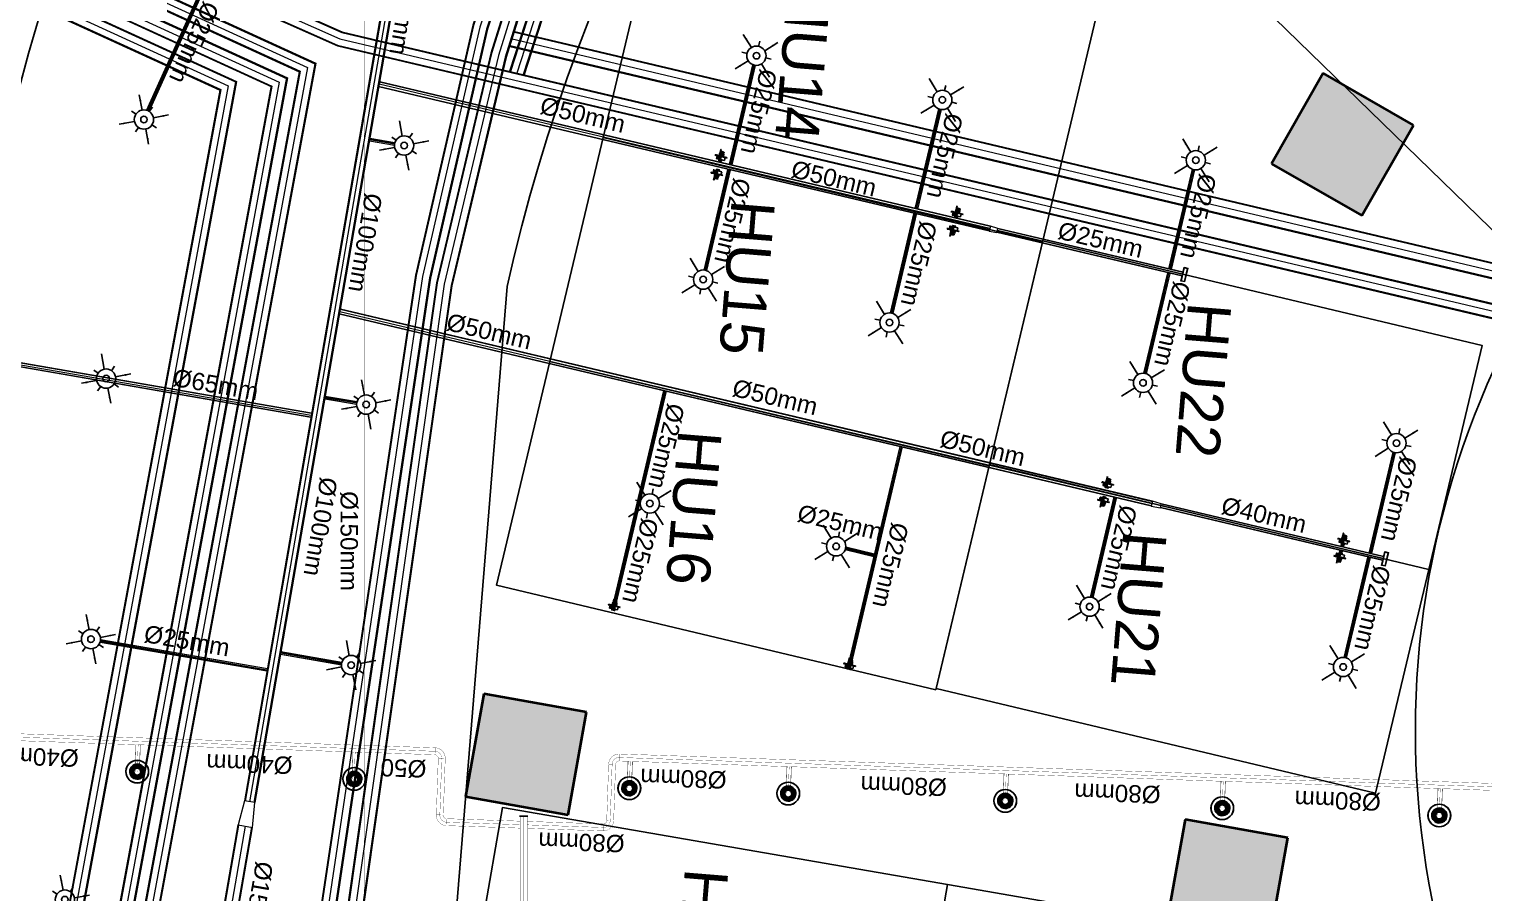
# Model space of a CAD drawing. Header units: inches. Extents: x 257070 to 799932, y -17980 to 269260.
# Drawn here: x 297744 to 314494, y 174707 to 184654 of the extents above; entities that cross this region are included whole.
import ezdxf

# ---------------------------------------------------------------- set-up
doc = ezdxf.new("R2010")
doc.units = ezdxf.units.IN
doc.header["$MEASUREMENT"] = 0
for name, color, linetype, lineweight in [('0-AES-DIM', 7, 'Continuous', 5), ('0-AES-F-SPRINKLER PIPE', 10, 'Continuous', 15), ('0-aes-FF-Sprinkler Header', 5, 'Continuous', 0), ('E--CONCRETE-4', 4, 'Continuous', 40), ('E--CONCRETE-SHADE', 253, 'Continuous', 20)]:
    doc.layers.add(name, color=color, linetype=linetype, lineweight=lineweight)
doc.layers.add('0-AES-F-HYDRANT PIPE', color=7, linetype='Continuous', lineweight=15, true_color=0xf57247)
for name, color, linetype in [('0-AES-F-SPRINKLER', 10, 'Continuous'), ('0-aes-ff Nozzel', 30, 'Continuous'), ('0-aes-water curtan pipe', 200, 'Continuous'), ('basement1_AP$0$A-_ROAD----_E-_-', 2, 'Continuous')]:
    doc.layers.add(name, color=color, linetype=linetype)
doc.layers.add('CORE - H', color=7, linetype='Continuous', true_color=0x8f7ed5)
doc.styles.get("Standard").update_dxf_attribs({"font": 'arial.ttf'})
doc.dimstyles.new('ISO-25', dxfattribs={"dimtxt": 2.5, "dimasz": 2.5, "dimexe": 1.25, "dimexo": 0.625, "dimtad": 1, "dimtxsty": 'Standard', "dimcen": 2.5, "dimadec": 0, "dimazin": 0, "dimtfac": 1, "dimtmove": 0, "dimatfit": 3, "dimfxl": 1, "dimarcsym": 0})

# ---------------------------------------------------------------- blocks, each defined once
blk = doc.blocks.new('A$C3CA070F1')
at = {"layer": '0-AES-F-SPRINKLER'}
h = blk.add_hatch(dxfattribs=at)
h.set_pattern_fill('ANSI31', color=3, scale=0.196883, angle=-34.2335, style=0)
h.set_pattern_definition([(100.766483, (49937.1607, 174049.7081), (1.474466316, 0.280375668), [])])
edge = h.paths.add_edge_path()
edge.add_line((-1, 85), (-1, 84))
edge.add_line((-1, 84), (-6, 84))
edge.add_ellipse((-7, 82), major_axis=(-1.42, -0.27), ratio=1, start_angle=257, end_angle=315)
edge.add_line((-8, 83), (-15, 72))
edge.add_ellipse((-12, 70), major_axis=(-4.25, -0.81), ratio=1, start_angle=-45, end_angle=45)
edge.add_line((-14, 66), (14, 47))
edge.add_line((14, 47), (13, 46))
edge.add_line((13, 46), (-15, 65))
edge.add_ellipse((-12, 70), major_axis=(-5.52, -1.05), ratio=1, start_angle=-45, end_angle=45, ccw=False)
edge.add_line((-16, 73), (-9, 84))
edge.add_ellipse((-7, 82), major_axis=(-2.69, -0.51), ratio=1, start_angle=257, end_angle=315, ccw=False)
edge.add_line((-6, 85), (-1, 85))
h = blk.add_hatch(dxfattribs=at)
h.set_pattern_fill('ANSI31', color=3, scale=0.196883, angle=-124.2335, style=0)
h.set_pattern_definition([(190.766483, (49937.1607, 174049.7081), (-0.280375668, 1.474466316), [])])
edge = h.paths.add_edge_path()
edge.add_line((-1, 54), (7, 48))
edge.add_line((7, 48), (8, 49))
edge.add_line((8, 49), (0, 55))
edge.add_ellipse((-2, 52), major_axis=(-0.69, 3.63), ratio=1, start_angle=315, end_angle=405)
edge.add_line((-6, 54), (-14, 41))
edge.add_ellipse((-11, 39), major_axis=(-0.69, 3.63), ratio=1, start_angle=45, end_angle=135)
edge.add_line((-13, 36), (-9, 33))
edge.add_ellipse((-10, 32), major_axis=(-0.27, 1.42), ratio=1, start_angle=225, end_angle=315, ccw=False)
edge.add_line((-9, 31), (-10, 30))
edge.add_line((-10, 30), (-8, 29))
edge.add_line((-8, 29), (-7, 30))
edge.add_ellipse((-10, 32), major_axis=(-3.3, -0.63), ratio=1, start_angle=135, end_angle=225)
edge.add_line((-8, 35), (-12, 38))
edge.add_ellipse((-11, 39), major_axis=(-1.75, -0.33), ratio=1, start_angle=-45, end_angle=45, ccw=False)
edge.add_line((-13, 40), (-4, 53))
edge.add_ellipse((-2, 52), major_axis=(-1.75, -0.33), ratio=1, start_angle=225, end_angle=315, ccw=False)
at = {"layer": '0-AES-F-SPRINKLER', "color": 3}
for p, q in [((-98, 39), (-97, 43)), ((-98, 38), (-98, 39)), ((-98, 39), (-98, 39)), ((-98, 39), (-98, 39)), ((-98, 37), (-98, 38)), ((-98, 38), (-98, 38)), ((-98, 38), (-98, 38)), ((-98, 38), (-98, 38)), ((-98, 38), (-98, 38)), ((-98, 38), (-98, 38)), ((-98, 38), (-98, 38)), ((-98, 38), (-98, 38)), ((-98, 38), (-98, 38)), ((-98, 38), (-98, 38)), ((-96, 37), (-98, 37)), ((-98, 37), (-98, 37)), ((-98, 37), (-98, 37)), ((-98, 37), (-98, 37)), ((-98, 37), (-98, 37)), ((-98, 37), (-98, 37)), ((-98, 37), (-98, 37)), ((-98, 37), (-98, 37)), ((-98, 37), (-98, 37)), ((-98, 37), (-98, 37)), ((-98, 37), (-98, 37)), ((-98, 37), (-98, 37)), ((-98, 37), (-98, 37)), ((-98, 37), (-98, 37)), ((-98, 37), (-98, 37)), ((-98, 37), (-98, 37)), ((-98, 37), (-98, 37)), ((-97, 37), (-98, 37)), ((-98, 37), (-98, 37)), ((-98, 37), (-98, 37)), ((-98, 37), (-98, 37)), ((-98, 37), (-98, 37)), ((-98, 37), (-98, 37)), ((-98, 37), (-98, 37)), ((-98, 37), (-98, 37)), ((-98, 37), (-98, 37)), ((-98, 37), (-98, 37)), ((-98, 37), (-98, 37)), ((-98, 37), (-98, 37)), ((-98, 37), (-98, 37)), ((-98, 37), (-98, 37)), ((-97, 45), (-79, 71)), ((-96, 40), (-97, 40)), ((-97, 40), (-97, 40)), ((-97, 40), (-97, 40)), ((-97, 40), (-97, 39)), ((-97, 39), (-97, 39)), ((-97, 39), (-97, 39)), ((-97, 39), (-97, 39)), ((-97, 39), (-97, 39)), ((-97, 39), (-97, 39)), ((-97, 39), (-97, 39)), ((-97, 39), (-97, 39)), ((-97, 39), (-97, 38)), ((-97, 38), (-97, 38)), ((-97, 38), (-97, 38)), ((-97, 38), (-97, 38)), ((-97, 38), (-97, 38)), ((-97, 38), (-97, 38)), ((-97, 38), (-97, 38)), ((-97, 38), (-97, 38)), ((-97, 38), (-97, 38)), ((-97, 38), (-97, 38)), ((-97, 38), (-97, 38)), ((-97, 38), (-97, 37)), ((-97, 37), (-97, 37)), ((-97, 37), (-97, 37)), ((-97, 37), (-97, 37)), ((-95, 46), (-96, 42)), ((-96, 42), (-96, 42)), ((-96, 42), (-96, 41)), ((-96, 41), (-96, 41)), ((-96, 41), (-96, 41)), ((-96, 41), (-96, 41)), ((-96, 41), (-96, 41)), ((-96, 41), (-96, 41)), ((-96, 41), (-96, 41)), ((-96, 41), (-96, 41)), ((-96, 41), (-96, 41)), ((-96, 41), (-96, 40)), ((-96, 40), (-96, 40)), ((-96, 40), (-96, 40)), ((-96, 40), (-96, 40)), ((-96, 40), (-96, 40)), ((-95, 37), (-96, 37)), ((-96, 37), (-96, 37)), ((-96, 37), (-96, 37)), ((-96, 37), (-96, 37)), ((-96, 37), (-96, 37)), ((-94, 38), (-95, 38)), ((-95, 38), (-95, 38)), ((-95, 38), (-95, 38)), ((-95, 38), (-95, 38)), ((-95, 38), (-95, 38)), ((-95, 38), (-95, 38)), ((-95, 38), (-95, 38)), ((-95, 38), (-95, 38)), ((-95, 38), (-95, 38)), ((-95, 38), (-95, 37)), ((-95, 37), (-95, 37)), ((-95, 37), (-95, 37)), ((-95, 37), (-95, 37)), ((-95, 37), (-95, 37)), ((-95, 37), (-95, 37)), ((-95, 37), (-95, 37)), ((-95, 37), (-95, 37)), ((-95, 37), (-95, 37)), ((-95, 37), (-95, 37)), ((-95, 37), (-95, 37)), ((-95, 37), (-95, 37)), ((-95, 37), (-95, 37)), ((-95, 37), (-95, 37)), ((-95, 37), (-95, 37)), ((-95, 37), (-95, 37)), ((-95, 37), (-95, 37)), ((-94, 88), (-93, 90)), ((-72, 73), (-94, 88)), ((-94, 43), (-94, 48)), ((-93, 43), (-94, 43)), ((-94, 43), (-94, 43)), ((-94, 43), (-94, 43)), ((-94, 43), (-94, 43)), ((-94, 43), (-94, 43)), ((-94, 43), (-94, 41)), ((-94, 43), (-94, 43)), ((-94, 43), (-94, 43)), ((-94, 43), (-94, 43)), ((-94, 43), (-94, 43)), ((-94, 43), (-94, 43)), ((-94, 43), (-94, 43)), ((-94, 43), (-94, 43)), ((-94, 43), (-94, 43)), ((-94, 43), (-94, 43)), ((-94, 43), (-94, 43)), ((-94, 43), (-94, 43)), ((-94, 41), (-94, 41)), ((-94, 41), (-94, 41)), ((-94, 41), (-94, 41)), ((-94, 41), (-94, 41)), ((-94, 41), (-94, 41)), ((-94, 41), (-94, 41)), ((-94, 41), (-94, 41)), ((-94, 41), (-94, 40)), ((-94, 40), (-94, 40)), ((-94, 40), (-94, 40)), ((-94, 40), (-94, 40)), ((-94, 40), (-94, 40)), ((-94, 40), (-94, 40)), ((-94, 40), (-94, 40)), ((-94, 40), (-94, 40)), ((-94, 40), (-94, 39)), ((-94, 39), (-94, 39)), ((-94, 39), (-94, 39)), ((-94, 39), (-94, 39)), ((-94, 39), (-94, 39)), ((-94, 39), (-94, 39)), ((-94, 39), (-94, 39)), ((-94, 39), (-94, 39)), ((-94, 39), (-94, 38)), ((-93, 90), (-59, 67)), ((-93, 47), (-93, 49)), ((-91, 47), (-93, 43)), ((-93, 46), (-93, 47)), ((-92, 46), (-93, 46)), ((-93, 46), (-93, 46)), ((-93, 46), (-93, 46)), ((-93, 46), (-93, 46)), ((-93, 46), (-93, 46)), ((-93, 46), (-93, 46)), ((-93, 46), (-93, 46)), ((-93, 46), (-93, 46)), ((-93, 46), (-93, 46)), ((-93, 46), (-93, 46)), ((-93, 46), (-93, 46)), ((-93, 46), (-93, 46)), ((-93, 46), (-93, 46)), ((-93, 46), (-93, 46)), ((-93, 46), (-93, 46)), ((-93, 46), (-93, 46)), ((-93, 46), (-93, 46)), ((-93, 46), (-93, 46)), ((-93, 46), (-93, 46)), ((-93, 46), (-93, 46)), ((-91, 42), (-93, 43)), ((-93, 43), (-93, 43)), ((-93, 43), (-93, 43)), ((-93, 43), (-93, 43)), ((-93, 43), (-93, 43)), ((-93, 43), (-93, 43)), ((-93, 43), (-93, 43)), ((-93, 43), (-93, 43)), ((-93, 43), (-93, 43)), ((-93, 43), (-93, 43)), ((-93, 43), (-93, 43)), ((-93, 43), (-93, 43)), ((-93, 43), (-93, 43)), ((-93, 43), (-93, 43)), ((-93, 43), (-93, 43)), ((-93, 43), (-93, 43)), ((-93, 43), (-93, 43)), ((-93, 43), (-93, 43)), ((-93, 43), (-93, 43)), ((-93, 43), (-93, 43)), ((-93, 43), (-93, 43)), ((-93, 43), (-93, 43)), ((-93, 43), (-93, 43)), ((-85, 66), (-92, 55)), ((-90, 50), (-92, 46)), ((-92, 46), (-92, 46)), ((-92, 46), (-92, 46)), ((-92, 46), (-92, 46)), ((-92, 46), (-92, 46)), ((-92, 46), (-92, 46)), ((-90, 47), (-91, 47)), ((-90, 43), (-91, 42)), ((-91, 42), (-91, 42)), ((-91, 42), (-91, 42)), ((-91, 42), (-91, 42)), ((-91, 42), (-91, 42)), ((-91, 42), (-91, 42)), ((-91, 42), (-91, 42)), ((-91, 42), (-91, 42)), ((-91, 42), (-91, 42)), ((-91, 42), (-91, 42)), ((-91, 42), (-91, 42)), ((-91, 42), (-91, 42)), ((-91, 42), (-91, 42)), ((-91, 42), (-91, 42)), ((-91, 42), (-91, 42)), ((-91, 42), (-91, 42)), ((-88, 57), (-90, 49)), ((-89, 54), (-90, 51)), ((-90, 50), (-90, 50)), ((-88, 47), (-90, 43)), ((-90, 47), (-88, 47)), ((-90, 43), (-90, 43)), ((-90, 43), (-90, 43)), ((-90, 43), (-90, 43)), ((-89, 55), (-89, 55)), ((-88, 46), (-88, 47)), ((-87, 59), (-87, 59)), ((-87, 59), (-87, 59)), ((-86, 57), (-87, 49)), ((-87, 49), (-83, 28)), ((-85, 58), (-85, 58)), ((-77, 43), (-85, 49)), ((-83, 28), (-60, 9)), ((-77, 70), (-82, 63)), ((-80, 66), (-82, 67)), ((-45, 31), (-81, -23)), ((-78, 63), (-80, 65)), ((-79, 71), (-77, 70)), ((-71, 26), (-79, 31)), ((-57, 13), (-79, 28)), ((-70, 64), (-78, 63)), ((-78, -29), (-40, 27)), ((-69, 55), (-75, 59)), ((-66, 54), (-74, 42)), ((-74, 42), (-71, 26)), ((-73, 44), (-71, 43)), ((-69, 47), (-72, 43)), ((-71, 43), (-70, 43)), ((-71, 26), (-55, 15)), ((-70, 43), (-66, 49)), ((-66, 50), (-68, 52)), ((-61, 65), (-67, 69)), ((-62, 66), (-67, 65)), ((-50, 57), (-66, 54)), ((-66, 49), (-66, 50)), ((-47, 28), (-63, 40)), ((-59, 67), (-61, 65)), ((-57, 67), (-60, 66)), ((-60, 44), (-42, 32)), ((-50, 57), (-58, 62)), ((-19, 46), (-57, 67)), ((-17, 37), (-55, 63)), ((-29, 42), (-50, 57)), ((-13, 9), (-45, 31)), ((-36, 42), (-44, 30)), ((-43, 33), (-35, 46)), ((-39, -30), (-13, 9)), ((-37, 25), (-28, 38)), ((-35, 41), (-36, 42)), ((-32, 32), (-35, 39)), ((-30, 52), (-16, 73)), ((-29, 20), (-17, 37)), ((-28, 38), (-26, 40)), ((-21, 32), (-28, 37)), ((-23, 16), (-12, 33)), ((-1, 26), (-23, -9)), ((-22, 15), (-12, 31)), ((-9, 32), (-21, 14)), ((2, 24), (-20, -11)), ((-20, -8), (-1, 22)), ((-17, 37), (-19, 46)), ((-19, 13), (-10, 29)), ((-7, 30), (-18, 12)), ((-17, 37), (-17, 37)), ((4, 22), (-17, -13)), ((-17, -10), (1, 20)), ((-16, 73), (-9, 84)), ((-16, 11), (-7, 27)), ((-8, 83), (-15, 72)), ((13, 46), (-15, 65)), ((-4, 28), (-15, 10)), ((-1, 84), (-14, 66)), ((-14, 66), (14, 47)), ((-6, 54), (-14, 41)), ((-12, 33), (-14, 33)), ((-14, -15), (7, 20)), ((-14, -12), (4, 18)), ((-13, 40), (-4, 53)), ((-13, 36), (-9, 33)), ((-13, 9), (-4, 24)), ((-2, 34), (-12, 41)), ((-8, 35), (-12, 38)), ((-12, 31), (-12, 33)), ((-9, 32), (-12, 31)), ((7, 16), (-11, -13)), ((-10, 29), (-9, 32)), ((-9, 31), (-10, 30)), ((-7, 30), (-10, 29)), ((-10, 30), (-8, 29)), ((9, 17), (-10, -14)), ((-9, -13), (9, 13)), ((-8, 29), (-7, 30)), ((8, 49), (-7, 27)), ((-7, 27), (-7, 30)), ((-4, 28), (-7, 27)), ((-6, 85), (-1, 85)), ((-1, 84), (-6, 84)), ((5, 44), (-5, 51)), ((-4, 24), (-4, 28)), ((-1, 26), (-4, 24)), ((-1, 85), (-1, 84)), ((-1, 54), (7, 48)), ((13, 46), (-1, 25)), ((-1, 22), (-1, 26)), ((2, 24), (-1, 22)), ((8, 49), (0, 55)), ((1, 20), (2, 24)), ((4, 22), (1, 20)), ((4, 18), (4, 22)), ((7, 20), (4, 18)), ((7, 48), (8, 49)), ((7, 16), (7, 20)), ((9, 17), (7, 16)), ((9, 15), (9, 17)), ((14, 47), (13, 46)), ((-82, -25), (-80, -30)), ((-80, -30), (-78, -29)), ((-66, -11), (-39, -30)), ((-23, -7), (-23, -9)), ((-23, -9), (-20, -8)), ((-20, -8), (-20, -11)), ((-20, -11), (-17, -10)), ((-17, -10), (-17, -13)), ((-17, -13), (-14, -12)), ((-14, -12), (-14, -15)), ((-14, -15), (-11, -13)), ((-11, -13), (-11, -14)), ((-11, -14), (-11, -14))]:
    blk.add_line(p, q, dxfattribs=at)
for centre, major_axis, start_param, end_param in [((-95, 43), (-0.41, 2.13), 0.784914, 1.034983), ((-95, 43), (-2.74, -0.52), -0.560204, -0.324923), ((-93, 46), (-0.51, 2.68), 0.787914, 1.247507), ((-93, 48), (-1.75, -0.33), -0.775969, -0.160442), ((-91, 54), (-0.29, 1.52), 0.785398, 2.356194), ((-92, 49), (-0.33, 1.74), 0.791774, 1.412986), ((-89, 55), (-0.103, 0.54), 0.916881, 1.969618), ((-93, 51), (-3.09, -0.59), 2.526084, 2.789089), ((-95, 50), (-5.72, -1.09), 2.374727, 2.798549), ((-91, 55), (-0.33, 1.74), 4.197625, 4.773282), ((-84, 57), (-3.79, -0.72), -0.784768, -0.363877), ((-93, 50), (-5.72, -1.09), 2.377207, 2.798549), ((-80, 54), (-1.57, 8.26), 0.010205, 0.785398), ((-84, 56), (-0.35, 1.85), 0.785501, 1.132999), ((-83, 65), (-1.52, -0.29), 3.926991, 5.497787), ((-80, 54), (-5.9, -1.12), 4.155645, 5.497787), ((-80, 54), (-8.26, -1.57), 4.155621, 4.722594), ((-75, 68), (-8.26, -1.57), 1.014052, 3.151797), ((-75, 63), (-2.79, -0.53), -0.113999, 0.093951), ((-75, 68), (-1.12, 5.9), 2.584882, 5.497787), ((-75, 46), (-0.53, 2.79), 2.356194, 3.926991), ((-75, 68), (-1.57, 8.26), 4.722594, 5.497787), ((-70, 53), (-2.79, -0.53), 2.356194, 3.926991), ((-65, 44), (-3.72, -0.71), -0.403281, 1.321745), ((-65, 44), (-0.71, 3.72), 4.96144, 6.686466), ((-65, 37), (-0.56, 2.96), 5.497794, 6.034125), ((-59, 47), (-2.96, -0.56), 0.24906, 0.785391), ((-60, 60), (-2.83, -0.54), 3.926991, 4.712389), ((-33, 40), (-0.45, 2.36), 0.803442, 1.867502), ((-30, 39), (-2.79, -0.53), 2.356194, 3.926991), ((-24, 39), (-0.53, 2.79), 5.497787, 7.068583), ((-12, 70), (-5.52, -1.05), -0.785398, 0.785398), ((-15, 35), (-0.54, 2.83), 0.785398, 3.403392), ((-12, 70), (-4.25, -0.81), -0.785398, 0.785398), ((-11, 39), (-0.69, 3.63), 0.785398, 2.356194), ((-11, 39), (-1.75, -0.33), -0.785398, 0.785398), ((-7, 82), (-2.69, -0.51), 4.485496, 5.497787), ((-10, 32), (-0.27, 1.42), 3.926991, 5.497787), ((-7, 82), (-1.42, -0.27), 4.485496, 5.497787), ((-10, 32), (-3.3, -0.63), 2.356194, 3.926991), ((-2, 52), (-0.69, 3.63), 5.497787, 7.068583), ((-2, 52), (-1.75, -0.33), 3.926991, 5.497787), ((6, 14), (-0.54, 2.83), 3.926991, 4.712389), ((-79, -24), (-0.51, 2.69), 0.785398, 1.797689), ((-11, -11), (-2.83, -0.54), 1.570796, 2.356194)]:
    blk.add_ellipse(centre, major_axis=major_axis, ratio=1, start_param=start_param, end_param=end_param, dxfattribs=at)
at = {"layer": '0-AES-F-SPRINKLER', "color": 3, "extrusion": (0, 0, -1)}
for centre, major_axis, start_param, end_param in [((-86, 47), (-0.53, 2.79), -0.113999, 0.785398), ((-77, 34), (-0.54, 2.83), 3.926991, 4.712389)]:
    blk.add_ellipse(centre, major_axis=major_axis, ratio=1, start_param=start_param, end_param=end_param, dxfattribs=at)
blk = doc.blocks.new('*U702')
at = {"layer": '0-AES-F-SPRINKLER PIPE', "color": 200, "lineweight": 30, "const_width": 2.67}
for points in [[(-1770300, 101071), (-1770300, 87523)], [(-1770220, 101071), (-1770220, 87523)]]:
    blk.add_lwpolyline(points, dxfattribs=at)
at = {"layer": '0-AES-F-SPRINKLER PIPE', "color": 252, "lineweight": 30, "const_width": 2.67}
blk.add_lwpolyline([(-1770260, 101071), (-1770260, 87523)], dxfattribs=at)
blk = doc.blocks.new('*U701')
at = {"layer": '0-aes-FF-Sprinkler Header', "color": 1, "const_width": 5}
for points in [[(12087231, -3664419), (12087541, -3664419)], [(12087231, -3664469), (12087541, -3664469)]]:
    blk.add_lwpolyline(points, dxfattribs=at)
at = {"layer": '0-aes-FF-Sprinkler Header', "color": 8, "const_width": 2}
blk.add_lwpolyline([(12087231, -3664444), (12087541, -3664444)], dxfattribs=at)
blk = doc.blocks.new('Nozzel')
at = {"transparency": 33554585}
h = blk.add_hatch(color=30, dxfattribs=at)
h.dxf.hatch_style = 1
edge = h.paths.add_edge_path()
edge.add_ellipse((-1664094, 224269), major_axis=(0.9, 87), ratio=1, start_angle=0, end_angle=360)
edge = h.paths.add_edge_path(flags=16)
edge.add_arc((-1664094, 224269), 40, 0, 360)
blk.add_circle((-1664094, 224269), 40)
at = {"layer": '0-AES-F-SPRINKLER', "color": 13}
blk.add_circle((-1664094, 224269), 131, dxfattribs=at)
for major_axis, start_param, end_param in [((1, 130), 1.575618, 7.858803), ((0.9, 87), 1.580914353715009, 7.864099660894595)]:
    blk.add_ellipse((-1664094, 224269), major_axis=major_axis, ratio=1, start_param=start_param, end_param=end_param, dxfattribs=at)
at = {"layer": '0-AES-F-SPRINKLER PIPE', "lineweight": 30, "rotation": 180}
blk.add_blockref('*U701', (10423137, -3440175), dxfattribs=at)
blk = doc.blocks.new('*U768')
at = {"layer": '0-AES-F-SPRINKLER PIPE', "color": 200, "lineweight": 30, "const_width": 2.67}
for points in [[(-1770300, 102078), (-1770300, 101229)], [(-1770220, 102078), (-1770220, 101229)]]:
    blk.add_lwpolyline(points, dxfattribs=at)
at = {"layer": '0-AES-F-SPRINKLER PIPE', "color": 252, "lineweight": 30, "const_width": 2.67}
blk.add_lwpolyline([(-1770260, 102078), (-1770260, 101229)], dxfattribs=at)
blk = doc.blocks.new('*U713')
at = {"layer": '0-AES-F-SPRINKLER PIPE', "color": 200, "lineweight": 30, "const_width": 2.67}
for points in [[(-1770300, 101881), (-1770300, 101230)], [(-1770220, 101881), (-1770220, 101230)]]:
    blk.add_lwpolyline(points, dxfattribs=at)
at = {"layer": '0-AES-F-SPRINKLER PIPE', "color": 252, "lineweight": 30, "const_width": 2.67}
blk.add_lwpolyline([(-1770260, 101881), (-1770260, 101230)], dxfattribs=at)
blk = doc.blocks.new('A$C3B671B2F')
at = {"layer": '0-AES-F-SPRINKLER PIPE', "color": 200, "lineweight": 30, "const_width": 2.67}
for points in [[(1, 1, -0.414214), (121, 121, -0.414214)], [(81, 1, -0.414214), (121, 41, -0.414214)]]:
    blk.add_lwpolyline(points, format="xyb", dxfattribs=at)
for points in [[(81, 1), (1, 1)], [(121, 41), (121, 121)]]:
    blk.add_lwpolyline(points, dxfattribs=at)
at = {"layer": '0-AES-F-SPRINKLER PIPE', "color": 252, "lineweight": 30, "const_width": 2.67}
blk.add_lwpolyline([(41, 1, -0.414214), (121, 81)], format="xyb", dxfattribs=at)
blk = doc.blocks.new('*U704')
at = {"layer": '0-AES-F-SPRINKLER PIPE', "color": 200, "lineweight": 30, "const_width": 2.67}
for points in [[(-1770300, 101881), (-1770300, 101230)], [(-1770220, 101881), (-1770220, 101230)]]:
    blk.add_lwpolyline(points, dxfattribs=at)
at = {"layer": '0-AES-F-SPRINKLER PIPE', "color": 252, "lineweight": 30, "const_width": 2.67}
blk.add_lwpolyline([(-1770260, 101881), (-1770260, 101230)], dxfattribs=at)
blk = doc.blocks.new('*U714')
at = {"layer": '0-AES-F-SPRINKLER PIPE', "color": 200, "lineweight": 30, "const_width": 2.67}
for points in [[(-1770300, 101002), (-1770300, 58213)], [(-1770220, 101002), (-1770220, 58213)]]:
    blk.add_lwpolyline(points, dxfattribs=at)
at = {"layer": '0-AES-F-SPRINKLER PIPE', "color": 252, "lineweight": 30, "const_width": 2.67}
blk.add_lwpolyline([(-1770260, 101002), (-1770260, 58213)], dxfattribs=at)
blk = doc.blocks.new('*U761')
at = {"layer": '0-AES-F-SPRINKLER PIPE', "color": 200, "lineweight": 30, "const_width": 2.67}
for points in [[(-1770300, 105094), (-1770300, -19030)], [(-1770220, 105094), (-1770220, -19030)]]:
    blk.add_lwpolyline(points, dxfattribs=at)
at = {"layer": '0-AES-F-SPRINKLER PIPE', "color": 252, "lineweight": 30, "const_width": 2.67}
blk.add_lwpolyline([(-1770260, 105094), (-1770260, -19030)], dxfattribs=at)
blk = doc.blocks.new('*U766')
at = {"layer": '0-AES-F-SPRINKLER PIPE', "color": 200, "lineweight": 30, "const_width": 2.67}
for points in [[(-1770300, 109803), (-1770300, 100475)], [(-1770220, 109803), (-1770220, 100475)]]:
    blk.add_lwpolyline(points, dxfattribs=at)
at = {"layer": '0-AES-F-SPRINKLER PIPE', "color": 252, "lineweight": 30, "const_width": 2.67}
blk.add_lwpolyline([(-1770260, 109803), (-1770260, 100475)], dxfattribs=at)
blk = doc.blocks.new('*U769')
at = {"layer": '0-AES-F-SPRINKLER PIPE', "color": 200, "lineweight": 30, "const_width": 2.67}
for points in [[(-1770300, 102078), (-1770300, 101202)], [(-1770220, 102078), (-1770220, 101202)]]:
    blk.add_lwpolyline(points, dxfattribs=at)
at = {"layer": '0-AES-F-SPRINKLER PIPE', "color": 252, "lineweight": 30, "const_width": 2.67}
blk.add_lwpolyline([(-1770260, 102078), (-1770260, 101202)], dxfattribs=at)
blk = doc.blocks.new('*U603')
at = {"layer": '0-AES-F-SPRINKLER'}
for p, q in [((171672, 56809), (171672, 56871)), ((171562, 56699), (171500, 56699)), ((171783, 56699), (171845, 56699)), ((171672, 56588), (171672, 56526))]:
    blk.add_line(p, q, dxfattribs=at)
for radius in [111, 37.8]:
    blk.add_circle((171672, 56699), radius, dxfattribs=at)
at = {"layer": '0-AES-F-SPRINKLER PIPE'}
for points, override in [([(171468, 56903), (171594, 56777)], {"dimasz": 70, "dimtad": 0, "dimfxl": 13, "dimarcsym": 1}), ([(171877, 56903), (171751, 56777)], {"dimasz": 70, "dimtad": 0, "dimfxl": 13, "dimarcsym": 1}), ([(171468, 56494), (171594, 56620)], {"dimasz": 70, "dimtad": 0, "dimfxl": 13, "dimarcsym": 1}), ([(171877, 56494), (171751, 56620)], {"dimasz": 70, "dimgap": 0.625, "dimtad": 0, "dimfxl": 13, "dimarcsym": 1})]:
    blk.add_leader(points, dimstyle='ISO-25', override=override, dxfattribs=at)

msp = doc.modelspace()

# ---------------------------------------------------------------- hatches: boundary and pattern name
at = {"layer": 'E--CONCRETE-SHADE', "ltscale": 3.5}
h = msp.add_hatch(color=8, dxfattribs=at)
h.dxf.hatch_style = 1
h.paths.add_polyline_path([(307193.4, 203549.4), (308218.3, 204173.6), (307594.1, 205198.5), (306569.2, 204574.2)])
h.paths.add_polyline_path([(300217.8, 199348.8), (301077, 198511.2), (301914.7, 199370.5), (301055.4, 200208.1)])
h.paths.add_polyline_path([(295368.8, 192633.7), (296410.6, 192038.3), (297006, 193080.2), (295964.1, 193675.6)])
h.paths.add_polyline_path([(293555.9, 184590.6), (293860.7, 185751.2), (292700.1, 186056), (292395.3, 184895.4)])
h.paths.add_polyline_path([(292805.1, 178823.7), (291623.9, 179035.4), (291412.2, 177854.2), (292593.4, 177642.5)])
h.paths.add_polyline_path([(302981, 177000.5), (302769.3, 175819.3), (303950.5, 175607.6), (304162.2, 176788.8)])
h.paths.add_polyline_path([(306265.7, 186406.8), (306861, 187448.7), (305819.1, 188044), (305223.8, 187002.2)])
h.paths.add_polyline_path([(312047.3, 183103), (313089.1, 182507.6), (313684.5, 183549.5), (312642.6, 184144.9)])
h.paths.add_polyline_path([(312024.7, 174160.9), (312236.4, 175342.1), (311055.2, 175553.8), (310843.5, 174372.6)])
h.paths.add_polyline_path([(322422.2, 180336.6), (321878.2, 180083.7), (322131.2, 179539.6), (322675.2, 179792.6)])
h.paths.add_polyline_path([(326860, 178208.9), (327212.9, 178694.2), (326727.6, 179047), (326374.8, 178561.8)])
h.paths.add_polyline_path([(321545.3, 173367.9), (321442.8, 172776.7), (322034, 172674.3), (322136.5, 173265.4)])
h.paths.add_polyline_path([(323348.4, 165044.3), (323450.8, 165635.5), (322859.6, 165737.9), (322757.2, 165146.8)])
h.paths.add_polyline_path([(329340.5, 164614.7), (328749.3, 164717.2), (328646.9, 164126), (329238.1, 164023.5)])

# ---------------------------------------------------------------- linework, layer by layer
at = {"layer": '0-AES-F-HYDRANT PIPE', "ltscale": 1000, "elevation": 0}
for points in [[(298359.2, 200564.5), (306946.9, 191473.6), (303886.6, 186449), (303225.4, 184330.2), (302602.4, 181700.5), (300908.8, 169810.6), (300217, 165335), (302995.8, 143910.5), (307838.7, 144450.8)], [(298363.9, 200574.1), (306959.5, 191475), (303895.8, 186444.8), (303235, 184327.5), (302612.2, 181698.6), (300918.7, 169809.2), (300227.1, 165334.9), (303004.5, 143921.5), (307837.6, 144460.8)], [(298267.6, 200411.9), (306732.5, 191451), (303729.2, 186520.2), (303060, 184375.5), (302433.8, 181732.4), (300739.3, 169835.8), (300043.9, 165337.1), (302847.5, 143721.5), (307857.7, 144280.4)], [(298272.3, 200421.5), (306745.1, 191452.4), (303738.4, 186516), (303069.6, 184372.8), (302443.6, 181730.5), (300749.2, 169834.4), (300054, 165337), (302856.2, 143732.5), (307856.6, 144290.4)], [(298315.8, 200493), (306846, 191463), (303812.5, 186482.5), (303147.5, 184351.5), (302523, 181715.5), (300829, 169822.5), (300135.5, 165336), (302926, 143821.5), (307847.7, 144370.6)], [(298513.6, 199173.1), (306187.8, 191502.2), (303591.5, 186696.8), (302934.4, 184675.7), (302275.3, 181803.5), (300832.5, 172172.5), (299728, 165299.5), (300767, 157315.5), (304505, 129961), (302128.5, 112276.5), (301188, 108123.5), (288983, 74343.5), (287714, 71128), (293725.5, 51972.5), (294167, 50404.5), (301997.5, 35030.5), (313365.2, 25286.2), (316530, 29061.1)], [(298555.3, 199244.9), (306286.9, 191516.7), (303665.6, 186665), (303011.8, 184654.3), (302354.2, 181788.6), (300911.8, 172160.2), (299809.1, 165298.3), (300846.6, 157326.1), (304586, 129961.1), (302207.6, 112262.3), (301265.2, 108100.9), (289058.1, 74315.1), (287799.1, 71124.9), (293802.5, 51995.4), (294242.1, 50433.9), (302061.8, 35081.1), (313355.9, 25400), (316468.5, 29112.6)], [(298560, 199254.3), (306299.3, 191518.5), (303674.8, 186661.1), (303021.5, 184651.6), (302364.1, 181786.7), (300921.7, 172158.6), (299819.3, 165298.1), (300856.5, 157327.4), (304596.1, 129961.1), (302217.5, 112260.5), (301274.8, 108098.1), (289067.5, 74311.6), (287809.7, 71124.6), (293812.1, 51998.3), (294251.5, 50437.6), (302069.9, 35087.4), (313354.7, 25414.2), (316460.8, 29119.1)], [(303316.3, 184621.6), (316093, 181601.7), (344860.3, 162575.3), (357995.9, 141277.2), (358235.1, 140916.1), (353591.2, 131664.4), (353159.8, 131872.8)], [(303319.3, 184631.2), (316097.1, 181611.1), (344867.6, 162582.5), (358004.4, 141282.6), (358246.7, 140916.8), (353595.7, 131651.1), (353155.4, 131863.7)], [(303265.1, 184457.6), (316023.9, 181441.9), (344734.2, 162453.2), (357851.5, 141184.9), (358037.3, 140904.2), (353513.7, 131892.2), (353234.3, 132027.1)], [(303268.1, 184467.2), (316028, 181451.3), (344741.6, 162460.4), (357859.9, 141190.3), (358048.9, 140904.9), (353518.3, 131878.8), (353230, 132018.1)], [(303292.2, 184544.4), (316060.5, 181526.5), (344800.9, 162517.8), (357927.9, 141233.7), (358142, 140910.5), (353554.7, 131771.6), (353194.9, 131945.4)]]:
    msp.add_lwpolyline(points, dxfattribs=at)
for points in [[(298474.8, 199091.3), (306082.6, 191486.8), (303512.8, 186730.5), (302852.1, 184698.5), (302191.5, 181819.4), (300748.2, 172185.6), (299641.8, 165300.8), (300682.5, 157304.2), (304419, 129960.9), (302044.5, 112291.6), (301106, 108147.5), (288903.2, 74373.6), (287630.1, 71147.7, 0.1716515), (287628.9, 71114.4), (293643.8, 51948.2), (294087.2, 50373.3), (301929.2, 34976.8), (313375.2, 25165.4), (316595.3, 29006.3)], [(298479.3, 199101), (306095, 191488.6), (303522, 186726.5), (302861.8, 184695.8), (302201.3, 181817.5), (300758.2, 172184), (299652, 165300.6), (300692.4, 157305.6), (304429.1, 129960.9), (302054.4, 112289.8), (301115.7, 108144.7), (288912.6, 74370.1), (287639.4, 71144, 0.1716515), (287638.5, 71117.4), (293653.4, 51951), (294096.6, 50377), (301937.2, 34983.1), (313374, 25179.6), (316587.7, 29012.7)]]:
    msp.add_lwpolyline(points, format="xyb", dxfattribs=at)
at = {"layer": '0-AES-F-SPRINKLER PIPE', "ltscale": 1000}
for p, q in [((301961.7, 185803.6, 0), (300223.3, 175767.3, 0)), ((301971.6, 185801.9, 0), (300233.1, 175765.6, 0)), ((302020.8, 185793.4, 0), (300282.4, 175757, 0)), ((302070.1, 185784.9, 0), (300331.7, 175748.5, 0)), ((302080, 185783.2, 0), (300341.5, 175746.8, 0)), ((300988, 180182.4, 0), (290373.3, 182021, 0)), ((300988.7, 180186.4, 0), (290374, 182025, 0)), ((300992.1, 180206.1, 0), (290377.4, 182044.7, 0)), ((300995.6, 180225.8, 0), (290380.8, 182064.4, 0)), ((300996.2, 180229.7, 0), (290381.5, 182068.3, 0))]:
    msp.add_line(p, q, dxfattribs=at)
at = {"layer": '0-AES-F-SPRINKLER PIPE', "ltscale": 1000, "elevation": 0}
for points in [[(334850.5, 192290.2), (336277.1, 194471.9), (328821.8, 199316.3), (315415.7, 199316.3), (306829, 191074.6), (303983.4, 186350.6), (303275.8, 184167.9)], [(334842.1, 192295.7), (336263.2, 194469), (328818.8, 199306.3), (315419.7, 199306.3), (306836.9, 191068.3), (303992.6, 186346.4), (303285.6, 184165.6)], [(334779.1, 192336.9), (336158.9, 194447), (328796.5, 199231), (315450, 199231), (306896.3, 191020.9), (304061.5, 186315), (303359.1, 184148.3)], [(334716.1, 192378.1), (336054.6, 194425), (328774.2, 199155.7), (315480.3, 199155.7), (306955.6, 190973.5), (304130.4, 186283.6), (303432.6, 184130.9)], [(334707.7, 192383.6), (336040.7, 194422.1), (328771.2, 199145.7), (315484.3, 199145.7), (306963.5, 190967.2), (304139.6, 186279.4), (303442.4, 184128.6)], [(289126.3, 192085.8), (288892.4, 189012.2), (299939.2, 183952.1), (296721.1, 166590), (300367.4, 141377.4), (302186.3, 130501.8), (300655.7, 116050.1), (295462.4, 98048.7), (289389.9, 81684.3), (287942.3, 76540.8), (287213.4, 74309), (286528.6, 71911.2), (293470.3, 49877.4), (301142.3, 34501.9), (313279.8, 24504.4)], [(289136.3, 192085), (288902.9, 189018.4), (299950.5, 183957.9), (296731.2, 166589.8), (300377.3, 141379), (302196.4, 130502.1), (300665.5, 116048.2), (295471.9, 98045.6), (289399.4, 81681.2), (287951.9, 76537.9), (287222.9, 74306.1), (286539, 71911.3), (293479.6, 49881.2), (301150.3, 34508.3), (313286.2, 24512.2)], [(289211, 192079.3), (288981.7, 189064.8), (300034.9, 184001.7), (296807.2, 166588.3), (300451.4, 141390.5), (302272.1, 130504.4), (300739.4, 116033.7), (295543.2, 98022.1), (289470.8, 81658), (288023.6, 76516.1), (287294.6, 74284.1), (286617.3, 71912.4), (293549.3, 49909.4), (301210.2, 34556), (313333.5, 24570.3)], [(289285.8, 192073.6), (289060.4, 189111.2), (300119.3, 184045.6), (296883.2, 166586.8), (300525.5, 141402.1), (302347.8, 130506.7), (300813.3, 116019.3), (295614.5, 97998.6), (289542.1, 81634.7), (288095.4, 76494.2), (287366.4, 74262.2), (286695.6, 71913.4), (293619.1, 49937.5), (301270.2, 34603.8), (313380.9, 24628.5)], [(289295.8, 192072.9), (289070.9, 189117.4), (300130.5, 184051.4), (296893.4, 166586.6), (300535.4, 141403.6), (302357.8, 130507), (300823.1, 116017.3), (295624, 97995.5), (289551.6, 81631.6), (288105, 76491.3), (287375.9, 74259.2), (286706.1, 71913.6), (293628.4, 49941.3), (301278.2, 34610.2), (313387.2, 24636.3)], [(289407.6, 192064.4), (289188.7, 189186.8), (300536.9, 183988.6)], [(289417.6, 192063.6), (289199.2, 189193), (300538.7, 183998.7)], [(289492.3, 192057.9), (289277.9, 189239.4), (300623.1, 184042.6)], [(289567.1, 192052.2), (289356.7, 189285.8), (300716.9, 184082.1)], [(289577.1, 192051.5), (289367.2, 189292), (300718.8, 184092.3)], [(289982.5, 192018.4), (289804.1, 189554.9), (301293.2, 184460.8), (315918.4, 181007.6), (344410.9, 161968.5), (355808.8, 142995.4), (365927, 156834.4)], [(289992.4, 192017.7), (289814.6, 189561.2), (301296.4, 184470.4), (315922.5, 181016.9), (344418.3, 161975.6), (355809.6, 143013.5), (365918.9, 156840.3)], [(290067.5, 192012.3), (289893.5, 189608.5), (301320.5, 184542), (315953, 181087), (344474.1, 162028.8), (355815.8, 143149.4), (365858.2, 156884.8)], [(290142.6, 192006.9), (289972.4, 189655.8), (301344.6, 184613.6), (315983.5, 181157.1), (344530, 162082), (355821.9, 143285.3), (365797.4, 156929.2)], [(290152.5, 192006.1), (289982.9, 189662.1), (301347.8, 184623.2), (315987.6, 181166.4), (344537.4, 162089.1), (355822.7, 143303.4), (365789.4, 156935.1)], [(299097.4, 183718.5), (300063.1, 185861.9)], [(299100.3, 183717.6), (300065.8, 185860.6)], [(299112, 183713.1), (300077.2, 185855.5)], [(299123.1, 183707.3), (300088.6, 185850.4)], [(299125.6, 183705.8), (300091.4, 185849.1)], [(300709.4, 184096.5), (297461.8, 166575.3), (301089.7, 141490.1), (302923.8, 130524), (301375.8, 115909.2), (296157.2, 97819.9), (290085.5, 81457.8), (288873.8, 77152.4)], [(300718.8, 184092.3), (297471.9, 166575.1), (301099.6, 141491.6), (302933.8, 130524.3), (301385.7, 115907.3), (296166.7, 97816.8), (290095, 81454.7), (288879.3, 77135)], [(305807.1, 183097.6), (306078.1, 184243.9)], [(305810, 183096.9), (306081, 184242.8)], [(305822.2, 183094.1), (306093, 184239.3)], [(305834.3, 183091.2), (306105.3, 184237.1)], [(305837.3, 183090.5), (306108.3, 184236.7)], [(300529.4, 184003), (297299.7, 166578.5), (300931.6, 141465.4), (302762.3, 130519.1), (301218.2, 115940.1), (296005.1, 97870), (289933.2, 81507.4), (288706.5, 77151)], [(300538.7, 183998.7), (297309.8, 166578.3), (300941.5, 141466.9), (302772.4, 130519.4), (301228, 115938.1), (296014.7, 97866.9), (289942.7, 81504.3), (288711.9, 77133.6)], [(300623.1, 184042.6), (297385.8, 166576.8), (301015.6, 141478.5), (302848.1, 130521.7), (301301.9, 115923.7), (296085.9, 97843.4), (290014.1, 81481), (288795.5, 77151.2)], [(308797.9, 182327.3), (301767.5, 183989.8)], [(308799.1, 182332.2), (301768.6, 183994.7)], [(308804.8, 182356.5), (301774.4, 184019)], [(308810.6, 182380.8), (301780.1, 184043.4)], [(308811.7, 182385.7), (301781.3, 184048.2)], [(307947.3, 182588.3), (308218.4, 183734.6)], [(307950.3, 182587.6), (308221.2, 183733.5)], [(307962.4, 182584.7), (308233.2, 183729.9)], [(307974.6, 182581.9), (308245.6, 183727.7)], [(307977.5, 182581.2), (308248.6, 183727.4)], [(301661.3, 183366.3), (301950.5, 183316.3)], [(301661.8, 183369.3), (301950.6, 183319.3)], [(301664, 183381.6), (301952.1, 183331.7)], [(301666.1, 183393.9), (301954.9, 183343.9)], [(301666.6, 183396.9), (301955.8, 183346.8)], [(305515.2, 181879.5), (305788.7, 183036.1)], [(305518.2, 181879.2), (305791.6, 183035.4)], [(305530.5, 181877), (305803.8, 183032.5)], [(305542.5, 181873.4), (305815.9, 183029.6)], [(305545.3, 181872.4), (305818.8, 183028.9)], [(310865.8, 181893.8), (311136.9, 183040)], [(310868.8, 181893.1), (311139.7, 183039)], [(310880.9, 181890.2), (311151.7, 183035.4)], [(310893.1, 181887.3), (311164.1, 183033.2)], [(310896, 181886.6), (311167.1, 183032.9)], [(307661, 181385.5), (307934.5, 182542)], [(307664, 181385.1), (307937.4, 182541.3)], [(307676.3, 181383), (307949.6, 182538.5)], [(307688.3, 181379.4), (307961.7, 182535.6)], [(307691.2, 181378.3), (307964.6, 182534.9)], [(311019.1, 181808.2), (308887.7, 182312.2)], [(311020, 181812.1), (308888.7, 182316.1)], [(311024.6, 181831.6), (308893.3, 182335.6)], [(311029.2, 181851), (308897.9, 182355.1)], [(311030.1, 181854.9), (308898.8, 182358.9)], [(310579.5, 180690.9), (310853, 181847.5)], [(310582.5, 180690.6), (310855.9, 181846.8)], [(310594.8, 180688.4), (310868.1, 181843.9)], [(310606.8, 180684.9), (310880.2, 181841.1)], [(310609.6, 180683.8), (310883.1, 181840.4)], [(310676.8, 179212.4), (301326.4, 181423.6)], [(310678, 179217.3), (301327.5, 181428.5)], [(310664.1, 179158.9), (301313.7, 181370.1)], [(310665.3, 179163.8), (301314.9, 181374.9)], [(310671.1, 179188.1), (301320.6, 181399.3)], [(301147, 180397.2), (301514.7, 180333.5)], [(301147.5, 180400.1), (301514.9, 180336.5)], [(301149.7, 180412.5), (301516.3, 180349)], [(301151.8, 180424.8), (301519.1, 180361.2)], [(301152.3, 180427.7), (301520, 180364)], [(307165.6, 177286.8), (307771.5, 179849.1)], [(307168.6, 177286.5), (307774.4, 179848.4)], [(307180.9, 177284.3), (307786.6, 179845.6)], [(307192.9, 177280.7), (307798.8, 179842.7)], [(307195.8, 177279.7), (307801.7, 179842)], [(313172.8, 178621.2), (313447.5, 179782.8)], [(313175.7, 178620.5), (313450.3, 179781.7)], [(313187.9, 178617.6), (313462.3, 179778.2)], [(313200, 178614.7), (313474.6, 179776)], [(313202.9, 178614), (313477.6, 179775.7)], [(309964.8, 178113.2), (310238.3, 179269.8)], [(309967.8, 178112.9), (310241.2, 179269.1)], [(309980.1, 178110.7), (310253.4, 179266.2)], [(309992.1, 178107.1), (310265.5, 179263.3)], [(309994.9, 178106.1), (310268.4, 179262.6)], [(313328.3, 178535.1), (310768.6, 179140.4)], [(313329.3, 178539), (310769.5, 179144.3)], [(313333.9, 178558.4), (310774.1, 179163.7)], [(313338.5, 178577.9), (310778.7, 179183.2)], [(313339.4, 178581.8), (310779.7, 179187.1)], [(312848, 178698), (312854.2, 178724.2)], [(312850.9, 178697.3), (312857.1, 178723.5)], [(307471.1, 178578.6), (307139.4, 178657)], [(307471.8, 178581.5), (307140.4, 178659.8)], [(307474.6, 178593.7), (307144, 178671.9)], [(307477.5, 178605.8), (307146.2, 178684.2)], [(307478.2, 178608.7), (307146.5, 178687.2)], [(312831.2, 178626.9), (312836.9, 178651.3)], [(312834.1, 178626.2), (312839.9, 178650.6)], [(312846.2, 178623.3), (312852, 178647.7)], [(312858.4, 178620.4), (312864.2, 178644.8)], [(312861.3, 178619.7), (312867.1, 178644.1)], [(312863.1, 178694.4), (312869.3, 178720.6)], [(312875.2, 178691.5), (312881.4, 178717.7)], [(312878.1, 178690.9), (312884.3, 178717)], [(312883.3, 177418.7), (313156.8, 178575.3)], [(312886.3, 177418.4), (313159.7, 178574.6)], [(312898.6, 177416.2), (313171.9, 178571.7)], [(312910.6, 177412.6), (313184, 178568.8)], [(312913.4, 177411.6), (313186.9, 178568.1)], [(298561.9, 177595.3), (300482.3, 177262.7)], [(298562.8, 177598.2), (300482.8, 177265.6)], [(298565.6, 177610.4), (300484.9, 177277.9)], [(298567.1, 177622.8), (300487.1, 177290.3)], [(298567.2, 177625.8), (300487.6, 177293.2)], [(300637.5, 177455.3), (301340.5, 177333.5)], [(300638, 177458.2), (301340.6, 177336.5)], [(300640.1, 177470.5), (301342.1, 177349)], [(300642.2, 177482.9), (301344.9, 177361.2)], [(300642.7, 177485.8), (301345.8, 177364)]]:
    msp.add_lwpolyline(points, dxfattribs=at)
for points in [[(289695.4, 192040.5), (289492.7, 189366), (300852.7, 184162.4), (297592.4, 166572.7), (301217, 141509.9), (303053.8, 130527.9), (301502.8, 115884.4), (296279.7, 97779.6), (293101.2, 89214.1, 0.2926298), (293186.4, 89022.5), (316711.7, 79666.6), (330293.5, 83212.7), (345003.4, 88448.1), (345549.8, 86789.5)], [(289705.3, 192039.7), (289503.2, 189372.1), (300863.9, 184168.2), (297602.5, 166572.5), (301226.9, 141511.4), (303063.8, 130528.2), (301512.6, 115882.5), (296289.2, 97776.5), (293113.9, 89219.8, 0.2906855), (293199.1, 89028.2), (316712.4, 79677.1), (330290.6, 83222.2), (345009.7, 88461), (345559.3, 86792.7)], [(289779.5, 192034.1), (289581.3, 189418.2), (300948.2, 184211.4), (297678.5, 166571), (301301, 141523), (303139.5, 130530.5), (301586.5, 115868), (296360.5, 97753), (293209.8, 89262.4, 0.4074396), (293295, 89070.8), (316717.2, 79755.9), (330268.5, 83294), (345056.9, 88557.4), (345630.5, 86816.1)], [(289853.6, 192028.5), (289659.3, 189464.2), (301032.5, 184254.6), (297754.5, 166569.5), (301375.1, 141534.6), (303215.2, 130532.8), (301660.4, 115853.5), (296431.8, 97729.5), (293305.6, 89305, 0.4074396), (293390.8, 89113.4), (316722.1, 79834.7), (330246.4, 83365.8), (345104.1, 88653.9), (345701.8, 86839.6)], [(289863.6, 192027.7), (289669.8, 189470.4), (301043.8, 184260.4), (297764.6, 166569.3), (301385, 141536.1), (303225.2, 130533.1), (301670.2, 115851.6), (296441.3, 97726.4), (293318.4, 89310.7, 0.4074396), (293403.6, 89119.1), (316722.8, 79845.2), (330243.5, 83375.3), (345110.4, 88666.7), (345711.3, 86842.7)], [(304728.8, 165410.3), (298819.7, 166433.8, -0.4142136), (298628.3, 166705.4), (300149.9, 175490.3)], [(304730.5, 165420.1), (298821.4, 166443.6, -0.4142136), (298638.1, 166703.7), (300159.8, 175488.6)], [(304743.3, 165494), (298834.2, 166517.5, -0.4142136), (298712, 166690.9), (300233.7, 175475.8)], [(304756.1, 165567.9), (298847, 166591.4, -0.4142136), (298785.9, 166678.1), (300307.6, 175463)], [(304757.8, 165577.8), (298848.7, 166601.3, -0.4142136), (298795.8, 166676.4), (300317.4, 175461.3)]]:
    msp.add_lwpolyline(points, format="xyb", dxfattribs=at)
for points in [[(308811.7, 182385.7), (308797.9, 182327.3), (308887.7, 182312.2), (308898.8, 182358.9)], [(311085, 181901.2), (311047.4, 181742.3), (311005.8, 181752.2), (311043.4, 181911)], [(311078.8, 181897.4), (311043.6, 181748.5), (311012, 181756), (311047.2, 181904.8)], [(310678, 179217.3), (310664.1, 179158.9), (310768.6, 179140.4), (310779.7, 179187.1)], [(313394.2, 178628), (313356.6, 178469.2), (313315.1, 178479), (313352.6, 178637.8)], [(313388.1, 178624.2), (313352.9, 178475.3), (313321.2, 178482.8), (313356.4, 178631.7)], [(300341.5, 175746.8), (300223.3, 175767.3), (300149.9, 175490.3), (300317.4, 175461.3)]]:
    msp.add_lwpolyline(points, close=True, dxfattribs=at)
at = {"layer": '0-AES-F-SPRINKLER PIPE', "ltscale": 1000}
for points in [[(304454.1, 177964.3), (305051.9, 180492.2)], [(304457.1, 177964), (305054.8, 180491.5)], [(304469.5, 177961.8), (305067, 180488.7)], [(304481.5, 177958.3), (305079.2, 180485.8)], [(304484.3, 177957.2), (305082.1, 180485.1)]]:
    msp.add_lwpolyline(points, dxfattribs=at)
at = {"layer": '0-aes-water curtan pipe'}
msp.add_lwpolyline([(303486.5, 175589.4), (303388.8, 175589.4)], dxfattribs=at)
at = {"layer": 'basement1_AP$0$A-_ROAD----_E-_-', "color": 8}
msp.add_line((303246.7, 181689.6, 0), (302478.7, 172245.3, 0), dxfattribs=at)
for centre, radius, start, end in [((323858.6, 177043.1, 0), 27129.2, 45.21221, 168.24385), ((323858.6, 177043.1, 0), 21129.2, 45.21221, 167.2963), ((323715.8, 176578.6, 0), 10010.7, 48.50644, 192.54346)]:
    msp.add_arc(centre, radius, start, end, dxfattribs=at)
at = {"layer": 'CORE - H', "color": 8, "ltscale": 25, "elevation": 0}
for points in [[(310978.6, 185859.7), (312827.2, 187758.3), (316553, 184130.8), (314704.4, 182232.1)], [(309411.3, 182201.5), (310024.7, 184779.5), (304966, 185983.4), (304352.5, 183405.4)], [(308797.8, 179623.5), (309411.3, 182201.5), (304352.5, 183405.4), (303739, 180827.4)], [(308802.7, 179639), (309417.4, 182216.7), (314475.6, 181010.5), (313860.9, 178432.7)], [(308184.3, 177045.5), (308797.8, 179623.5), (303739, 180827.4), (303125.5, 178249.4)], [(308188, 177061.2), (308802.7, 179639), (313860.9, 178432.7), (313246.2, 175855)], [(308317.1, 174802.5), (307864.6, 172191.4), (302740.9, 173079.2), (303193.4, 175690.3)], [(308317.1, 174802.5), (307864.6, 172191.4), (312988.3, 171303.5), (313440.7, 173914.6)]]:
    msp.add_lwpolyline(points, close=True, dxfattribs=at)
at = {"layer": 'E--CONCRETE-4', "color": 8, "ltscale": 10}
for p, q in [((312642.6, 184144.9, 0), (312047.3, 183103, 0)), ((313684.5, 183549.5, 0), (312642.6, 184144.9, 0)), ((313089.1, 182507.6, 0), (313684.5, 183549.5, 0)), ((312047.3, 183103, 0), (313089.1, 182507.6, 0)), ((302981, 177000.5, 0), (302769.3, 175819.3, 0)), ((304162.2, 176788.8, 0), (302981, 177000.5, 0)), ((303950.5, 175607.6, 0), (304162.2, 176788.8, 0)), ((302769.3, 175819.3, 0), (303950.5, 175607.6, 0)), ((311055.2, 175553.8, 0), (310843.5, 174372.6, 0)), ((312236.4, 175342.1, 0), (311055.2, 175553.8, 0)), ((312024.7, 174160.9, 0), (312236.4, 175342.1, 0))]:
    msp.add_line(p, q, dxfattribs=at)

# ---------------------------------------------------------------- block references
at = {"layer": '0-AES-DIM', "color": 51}
for p, rotation in [((302419.8, 176379.7, 0), 267.1417113412358), ((302548.3, 175480.7, 0), 87.14171134124061)]:
    msp.add_blockref('A$C3B671B2F', p, dxfattribs=dict(at, rotation=rotation))
at = {"layer": '0-AES-DIM', "color": 51, "xscale": -1}
for p, rotation in [((304540, 176308.2, 0), 88.99752566696579), ((304351.2, 175419.9, 0), 268.9975256667408)]:
    msp.add_blockref('A$C3B671B2F', p, dxfattribs=dict(at, rotation=rotation))
at = {"layer": '0-AES-F-SPRINKLER', "color": 7}
for p, rotation in [((125983.8, 168932.4, 0), 346.6141552957691), ((128124, 168423.1, 0), 346.6141552957691), ((125239.3, 233313.7, 0), 325.7664830132082), ((128234.1, 233014.4, 0), 325.7664830132082), ((131042.5, 167728.5, 0), 346.6141552957691), ((125370.3, 166354.4, 0), 346.6141552957691), ((127516.1, 165860.3, 0), 346.6141552957691), ((124803.5, 230331, 0), 325.7664830132082), ((130434.6, 165165.8, 0), 346.6141552957691), ((127798.4, 230031.7, 0), 325.7664830132082), ((133353.1, 164471.3, 0), 346.6141552957691), ((124756.8, 163776.4, 0), 346.6141552957691), ((126901.4, 163282.6, 0), 346.6141552957691), ((129819.9, 162588.1, 0), 346.6141552957691), ((124629.3, 227331, 0), 325.7664830132082), ((127624.1, 227031.7, 0), 325.7664830132082), ((132738.4, 161893.6, 0), 346.6141552957691), ((124329.1, 224331, 0), 325.7664830132082)]:
    msp.add_blockref('*U603', p, dxfattribs=dict(at, rotation=rotation))
at = {"layer": '0-AES-F-SPRINKLER', "ltscale": 1000, "xscale": -1, "rotation": 42.35380929713499}
for p in [(305700.6, 183138.2, 0), (308419, 182487, 0), (310150.8, 179371.8, 0), (312869.3, 178720.6, 0), (304468.9, 177962, 0), (307180.9, 177284.3, 0)]:
    msp.add_blockref('A$C3CA070F1', p, dxfattribs=at)
at = {"layer": '0-AES-F-SPRINKLER', "ltscale": 1000, "rotation": 110.820843326762}
for p in [(305676.1, 183035.5, 0), (308395.8, 182389.8, 0), (310126.4, 179269, 0), (312846.1, 178623.4, 0)]:
    msp.add_blockref('A$C3CA070F1', p, dxfattribs=at)
at = {"layer": '0-aes-ff Nozzel', "rotation": 268.0696185040523}
for p in [(18791.9, -1479491.2, 0), (21290.5, -1479575.4, 0), (24457.8, -1479682.2, 0), (26287.6, -1479743.8, 0), (28786.2, -1479828.1, 0), (31284.8, -1479912.3, 0), (33783.4, -1479996.5, 0)]:
    msp.add_blockref('Nozzel', p, dxfattribs=at)
at = {"layer": '0-aes-water curtan pipe', "color": 51, "xscale": -1}
for name, p in [('*U761', (-1468658.4, 92729.5, 0)), ('*U766', (-1466822.4, 65786.4, 0))]:
    msp.add_blockref(name, p, dxfattribs=at)
for name, p, rotation in [('*U702', (261036.6, 1948998.3, 0), 268.0696185040534), ('*U713', (2075160.4, 217797.9, 0), 178.0696185040566), ('*U768', (261009.3, 1948187.3, 0), 268.0696185040534), ('*U769', (261964.9, 1948155.1, 0), 268.0696185040534)]:
    msp.add_blockref(name, p, dxfattribs=dict(at, rotation=rotation))
at = {"layer": '0-aes-water curtan pipe', "color": 51}
for name, p, rotation in [('*U714', (465113.6, 1942120.1, 0), 88.06961850413123), ('*U704', (-1461388.8, 336994.7, 0), 178.0696185039249)]:
    msp.add_blockref(name, p, dxfattribs=dict(at, rotation=rotation))

# ---------------------------------------------------------------- texts
at = {"layer": '0-AES-F-SPRINKLER PIPE', "color": 7, "linetype": 'Continuous', "lineweight": -3, "ltscale": 0.9, "char_height": 200, "width": 685.774, "attachment_point": 2}
for s, insert, rotation in [('%%C100mm', (302187.1, 184905.6, 0), 260.17311), ('%%C25mm', (299736.4, 184455.8, 0), 245.74542), ('%%C25mm', (306245.1, 183679.3, 0), 256.70295), ('%%C50mm', (304142.6, 183765.4, 0), 346.70295), ('%%C25mm', (308385.3, 183169.9, 0), 256.70295), ('%%C50mm', (307033.7, 183032.4, 0), 346.70295), ('%%C25mm', (305940.7, 182423.3, 0), 256.70295), ('%%C25mm', (311303.8, 182475.4, 0), 256.70295), ('%%C100mm', (301714.2, 182175.8, 0), 260.17311), ('%%C25mm', (308086.5, 181929.2, 0), 256.70295), ('%%C25mm', (310103.4, 182325.9, 0), 346.70295), ('%%C25mm', (311005, 181234.7, 0), 256.70295), ('%%C50mm', (303064, 181271.7, 0), 346.70295), ('%%C65mm', (299909.2, 180660.5, 0), 350.17313), ('%%C50mm', (306356.5, 180514, 0), 346.70295), ('%%C25mm', (305180.1, 179828.3, 0), 256.70295), ('%%C50mm', (308746.8, 179927.8, 0), 346.70295), ('%%C25mm', (313614.4, 179218.2, 0), 256.70295), ('%%C100mm', (301198.7, 178906.4, 0), 260.17311), ('%%C40mm', (311985.6, 179157.8, 0), 346.70295), ('%%C25mm', (307105, 179070.7, 0), 346.70295), ('%%C25mm', (310390.3, 178657, 0), 256.70295), ('%%C25mm', (304879.6, 178508.1, 0), 256.70295), ('%%C25mm', (307759.3, 178456.5, 0), 256.70295), ('%%C25mm', (313308.8, 177962.5, 0), 256.70295), ('%%C25mm', (299579, 177710.3, 0), 350.17313), ('%%C150mm', (300457.6, 174481.6, 0), 260.17311)]:
    msp.add_mtext(s, dxfattribs=dict(at, insert=insert, rotation=rotation))
at = {"layer": '0-aes-water curtan pipe', "extrusion": (7.03085e-09, -9.04239e-19, 1), "insert": (301529.8, 178759.6, 0), "char_height": 200, "width": 685.774, "attachment_point": 2, "text_direction": (0, -1, 0)}
msp.add_mtext('%%C150mm', dxfattribs=at)
at = {"layer": '0-aes-water curtan pipe', "extrusion": (-2.36835e-10, -7.02686e-09, 1), "char_height": 200, "width": 685.774, "attachment_point": 2, "text_direction": (-0.999432, 0.033685, 0)}
for s, insert in [('%%C40mm', (297815.4, 176174.2, 0)), ('%%C40mm', (300276.9, 176091.3, 0)), ('%%C50', (302050.9, 176042.3, 0)), ('%%C80mm', (305274.1, 175922.9, 0)), ('%%C80mm', (307809.7, 175837.4, 0)), ('%%C80mm', (310271.2, 175754.4, 0)), ('%%C80mm', (312806.9, 175669, 0)), ('%%C80mm', (304100, 175189.4, 0))]:
    msp.add_mtext(s, dxfattribs=dict(at, insert=insert))
at = {"layer": 'CORE - H', "color": 8}
for s, p in [('HU14', (306477.1, 185170.2, 0)), ('HU15', (305834.1, 182700.3, 0)), ('HU22', (311088.7, 181520.7, 0)), ('HU16', (305220.6, 180050.9, 0)), ('HU21', (310343.5, 178882.1, 0)), ('HU17', (305296.3, 175000.4, 0))]:
    msp.add_text(s, height=500, rotation=265.35069, dxfattribs=at).set_placement(p)

doc.saveas('drawing.dxf')
